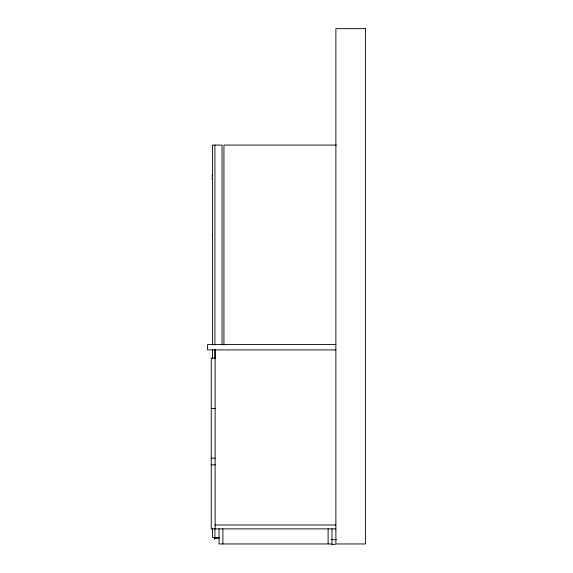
<?xml version="1.0" encoding="UTF-8"?>
<svg xmlns="http://www.w3.org/2000/svg" width="573" height="573" viewBox="0 0 573 573"><rect width="100%" height="100%" fill="white"/><g stroke="black" fill="none" stroke-linecap="round" stroke-linejoin="round"><path stroke-width="0.86" d="M212.54 234.887L212.526 344.996M212.54 235.152L212.547 196.618M336.48 145.076L223.943 145.076L223.943 344.33M335.871 344.516L207.591 344.516L207.591 349.91L335.871 349.91M215.133 358.096L211.251 358.096L211.251 528.865L335.871 528.865M211.251 408.549L215.133 408.549M211.251 458.142L215.133 458.142M211.251 464.825L215.133 464.825M215.133 524.983L335.871 524.983M219.43 537.503L212.526 537.503L212.547 528.571M219.287 538.119L216.444 538.119L216.444 538.727M216.701 538.577L214.574 538.577L214.574 539.651M331.137 539.651L336.487 539.651M331.495 544.35L335.255 544.35M212.54 196.073L212.526 178.719M331.996 528.865L331.996 543.956L219.015 543.956L219.015 528.865M328.114 528.865L328.114 543.956M222.897 528.865L222.897 543.956M222.045 344.939L222.045 145.076L212.526 145.076L212.526 176.061M216.823 537.503L216.823 538.119M215.133 349.91L215.133 528.865M215.033 537.503L215.033 538.577M214.918 145.076L214.918 344.939M214.918 349.401L214.918 358.326M214.918 528.628L214.918 537.503M212.526 349.451L212.526 358.361M212.211 175.109L212.211 179.206M365.409 28.65L335.871 28.65L335.871 543.956L365.409 543.956L365.409 28.65"/></g></svg>
